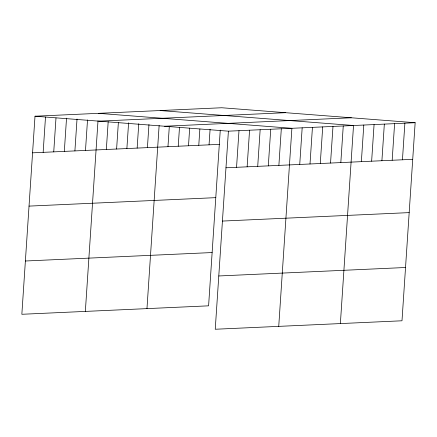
<?xml version="1.0" encoding="UTF-8"?>
<svg xmlns="http://www.w3.org/2000/svg" width="437" height="437" viewBox="0 0 437 437"><rect width="100%" height="100%" fill="white"/><g stroke="black" fill="none" stroke-linecap="round" stroke-linejoin="round"><path stroke-width="0.66" d="M415.15 122.715L228.404 131.171L215.244 329.247L401.996 320.785L415.15 122.715L221.756 107.753L35.004 116.215L21.85 314.285L208.596 305.829L220.264 130.133M43.154 152.349L45.497 117.089M53.74 151.868L55.991 117.968M64.321 151.388L66.528 118.165M74.902 150.912L77.021 119.044M85.488 150.432L87.515 119.918M85.346 311.412L98.003 120.798M106.338 149.487L108.185 121.688M116.608 149.022L118.367 122.579M126.883 148.558L128.593 122.792M137.152 148.094L138.775 123.682M147.422 147.624L148.957 124.572M146.969 308.62L159.134 125.463M167.966 146.695L169.316 126.353M178.236 146.231L179.498 127.243M188.505 145.767L189.68 128.134M198.78 145.303L199.862 129.03M209.05 144.833L210.088 129.243M236.554 167.305L238.984 130.696M247.134 166.83L249.565 130.215M257.715 166.35L260.152 129.734M268.302 165.869L270.732 129.254M278.882 165.388L281.313 128.778M278.74 326.368L291.894 128.298L98.5 113.336M299.738 164.443L302.169 127.833M310.008 163.979L312.439 127.364M320.277 163.514L322.708 126.899M330.547 163.05L332.983 126.435M340.822 162.586L343.253 125.971M340.368 323.577L353.522 125.506L160.128 110.545M361.361 161.652L363.797 125.042M371.636 161.187L374.067 124.578M381.905 160.723L384.336 124.108M392.175 160.259L394.606 123.644M402.45 159.795L404.881 123.179M98.828 121.153L285.574 112.691M164.58 126.238L351.332 117.777M32.573 152.83L219.319 144.368M225.973 167.786L412.719 159.33M29.033 206.111L215.785 197.65M222.433 221.067L409.179 212.611M25.39 261.004L212.136 252.548M218.784 275.966L405.531 267.504M35.004 116.215L228.404 131.171"/></g></svg>
